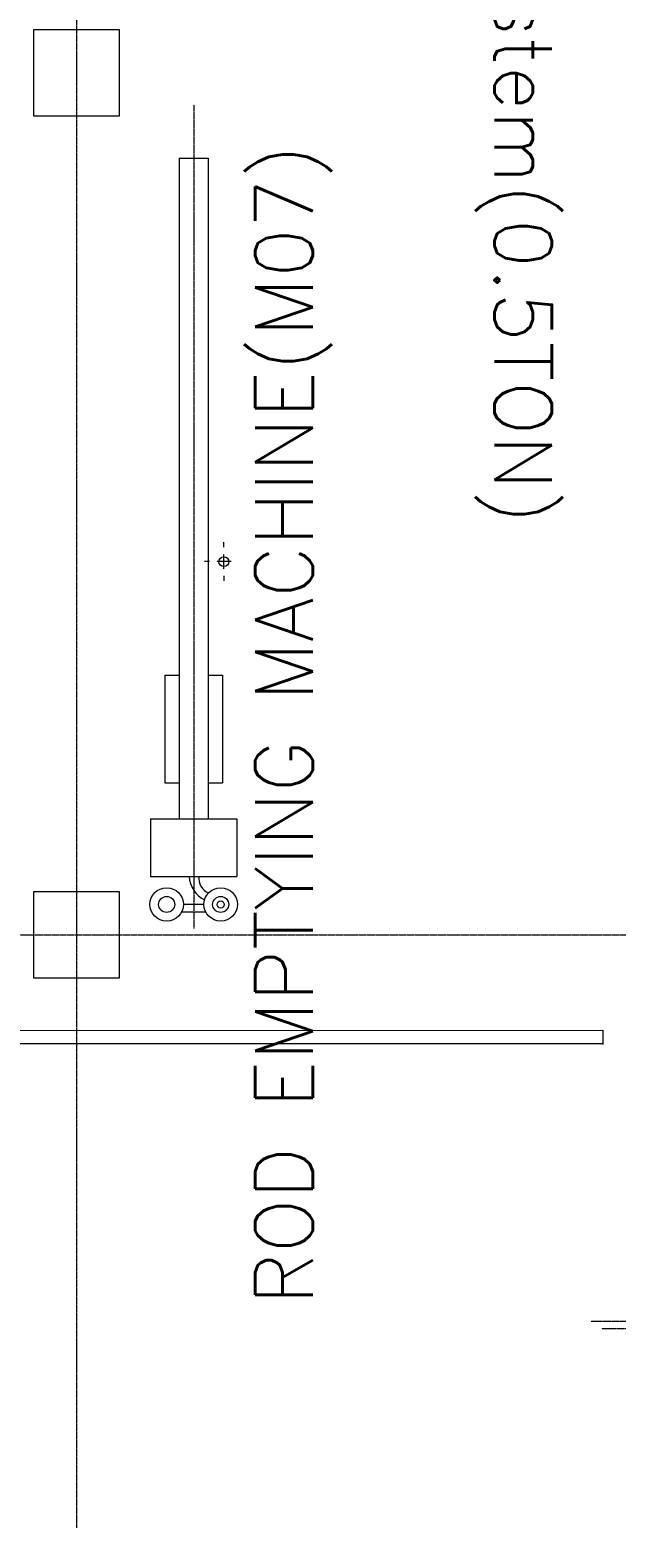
# Model space of a CAD drawing. Extents: x -59767 to 1106559, y -1290 to 1129522.
# Drawn here: x 110533 to 114613, y 250385 to 260745 of the extents above; entities that cross this region are included whole.
import ezdxf
from ezdxf.enums import TextEntityAlignment as Align

# ---------------------------------------------------------------- set-up
doc = ezdxf.new("R2010")
doc.units = 0
doc.linetypes.add('CENTER', pattern=[2, 1.25, -0.25, 0.25, -0.25])
for name, color, linetype, lineweight in [('COLUMN', 2, 'CONTINUOUS', 9), ('TEXT', 3, 'CONTINUOUS', 9), ('중간선', 5, 'CONTINUOUS', 9), ('중심선', 1, 'CENTER', 9)]:
    doc.layers.add(name, color=color, linetype=linetype, lineweight=lineweight)
doc.styles.get("Standard").update_dxf_attribs({"font": 'romans.shx', "bigfont": 'whtgtxt.shx'})

# ---------------------------------------------------------------- blocks, each defined once
blk = doc.blocks.new('column600')
at = {"layer": 'COLUMN', "linetype": 'Continuous'}
blk.add_lwpolyline([(-300, -300), (300, -300), (300, 300), (-300, 300)], close=True, dxfattribs=at)

msp = doc.modelspace()

# ---------------------------------------------------------------- linework, layer by layer
at = {"layer": '중간선', "lineweight": 9}
for p, q in [((111573.5, 259852.3), (111573.5, 255252.3)), ((111573.5, 259852.3), (111773.5, 259852.3)), ((111773.5, 259852.3), (111773.5, 255252.3)), ((111473.5, 256252.3), (111573.5, 256252.3)), ((111473.5, 256252.3), (111473.5, 255502.3)), ((111773.5, 256252.3), (111873.5, 256252.3)), ((111873.5, 256252.3), (111873.5, 255502.3)), ((111473.5, 255502.3), (111573.5, 255502.3)), ((111773.5, 255502.3), (111873.5, 255502.3)), ((111373.5, 255252.3), (111373.5, 254852.3)), ((111373.5, 255252.3), (111973.5, 255252.3)), ((111973.5, 255252.3), (111973.5, 254852.3)), ((111373.5, 254852.3), (111973.5, 254852.3)), ((111745.1, 254656.7), (111601.8, 254656.7)), ((111757.7, 254604.1), (111589.2, 254604.1)), ((106366.5, 253777.8), (114519.4, 253781.7)), ((114519.4, 253781.7), (114519.4, 253682.3)), ((106366.5, 253686.1), (114519.4, 253689.9))]:
    msp.add_line(p, q, dxfattribs=at)
for centre, radius in [((111883.7, 257043), 34.4), ((111485.6, 254656.7), 116.2), ((111861.4, 254656.7), 116.2), ((111485.6, 254656.7), 55.8), ((111861.4, 254656.7), 55.8), ((111861.4, 254656.7), 25)]:
    msp.add_circle(centre, radius, dxfattribs=at)
for centre, radius, start, end in [((111847.1, 254870.2), 206.8, 184.95925, 241.82783), ((111823, 254840.2), 113.9, 173.88735, 245.94473)]:
    msp.add_arc(centre, radius, start, end, dxfattribs=at)
at = {"layer": '중심선'}
for p, q in [((110858.2, 266444.9), (110858.2, 240444.9)), ((28557.7, 254444.9), (154858.2, 254444.9))]:
    msp.add_line(p, q, dxfattribs=at)
at = {"layer": '중심선', "lineweight": 9}
for p, q in [((111673.5, 260222.6), (111673.5, 254488.4)), ((111883.7, 257143), (111883.7, 257177.4)), ((111783.7, 257043), (111749.2, 257043)), ((111933.7, 257043), (111833.7, 257043)), ((111883.7, 256993), (111883.7, 257093)), ((111883.7, 256943), (111883.7, 256908.6)), ((114439.7, 251755.3), (119540.9, 251755.3)), ((114510.8, 251705.3), (121082.3, 251705.3))]:
    msp.add_line(p, q, dxfattribs=at)

# ---------------------------------------------------------------- block references
at = {"layer": 'COLUMN', "linetype": 'Continuous'}
for p in [(110858.2, 260444.9), (110858.2, 254444.9)]:
    msp.add_blockref('column600', p, dxfattribs=at)

# ---------------------------------------------------------------- texts
at = {"layer": 'TEXT', "lineweight": 9}
msp.add_text('Light Track System(0.5TON)', height=400, rotation=270, dxfattribs=at).set_placement((113646.5, 264864.7), align=Align.BOTTOM_LEFT)
msp.add_text('ROD EMPTYING MACHINE(M07)', height=400, rotation=90, dxfattribs=at).set_placement((112501.8, 251871.7))

doc.saveas('drawing.dxf')
